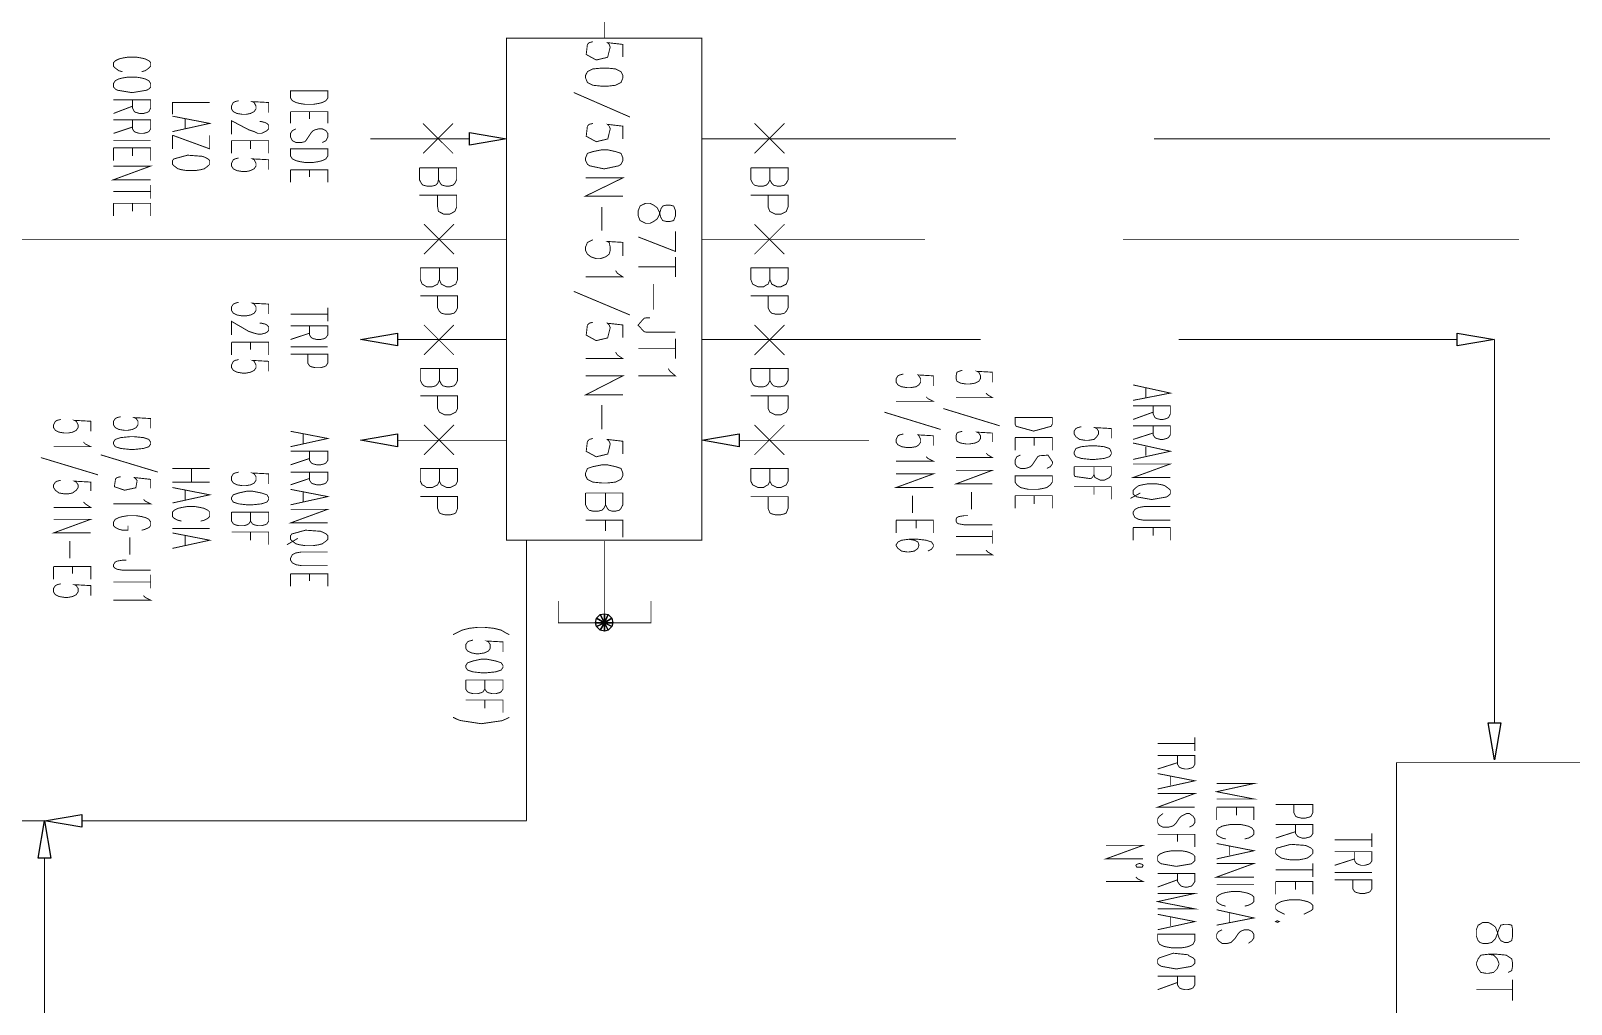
# Model space of a CAD drawing. Extents: x 0.1 to 11.6, y 0.2 to 16.4.
# Drawn here: x 4.391 to 5.805, y 8.214 to 9.107 of the extents above; entities that cross this region are included whole.
import ezdxf

# ---------------------------------------------------------------- set-up
doc = ezdxf.new("R2010")
doc.units = 0
doc.header["$MEASUREMENT"] = 0

msp = doc.modelspace()

# ---------------------------------------------------------------- linework, layer by layer
at = {"color": 0, "const_width": 0.000833}
for points in [[(4.50917, 10.1992), (4.50917, 9.58751), (4.91749, 9.58751), (4.91749, 9.10081)], [(4.93419, 9.08333), (4.93419, 9.095), (4.91997, 9.09662), (4.92165, 9.095), (4.92258, 9.09256), (4.92025, 9.08317), (4.90972, 9.08068), (4.90056, 9.08578), (4.90164, 9.09483), (4.90332, 9.09662), (4.90668, 9.0975)], [(4.49251, 9.06999), (4.49582, 9.07081), (4.49918, 9.07329), (4.50082, 9.07497), (4.50082, 9.07835), (4.49918, 9.07997), (4.49582, 9.08165), (4.49251, 9.08247), (4.48753, 9.08333), (4.47999, 9.08333), (4.47499, 9.08247), (4.47168, 9.08165), (4.46832, 9.07997), (4.46669, 9.07835), (4.46669, 9.07497), (4.46832, 9.07329), (4.47168, 9.07081), (4.47499, 9.06999)], [(4.94081, 9.02832), (4.88917, 9.05083)], [(4.46669, 9.04417), (4.50082, 9.04417), (4.50082, 9.03668), (4.49918, 9.03331), (4.4975, 9.0325), (4.49419, 9.03162), (4.49083, 9.03162), (4.48753, 9.0325), (4.48583, 9.03331), (4.48415, 9.03668), (4.48415, 9.04417)], [(4.48415, 9.03831), (4.46669, 9.03162)], [(4.55501, 9.04167), (4.52083, 9.04167), (4.52083, 9.03082)], [(4.60915, 9.0325), (4.60915, 9.04167), (4.59418, 9.04249), (4.59581, 9.04167), (4.5975, 9.03831), (4.5975, 9.03581), (4.59581, 9.03331), (4.5925, 9.03162), (4.58832, 9.03082), (4.58501, 9.03082), (4.58003, 9.03162), (4.57667, 9.03331), (4.57497, 9.03581), (4.57497, 9.03831), (4.57667, 9.04167), (4.57835, 9.04249), (4.58165, 9.04335)], [(4.46669, 9.02582), (4.50082, 9.02582), (4.50082, 9.01747), (4.49918, 9.01497), (4.4975, 9.01417), (4.49419, 9.01335), (4.49083, 9.01335), (4.48753, 9.01417), (4.48583, 9.01497), (4.48415, 9.01747), (4.48415, 9.02582)], [(4.52083, 9.02914), (4.55501, 9.02251), (4.52083, 9.01497)], [(4.5325, 9.02664), (4.5325, 9.01747)], [(4.60086, 9.02414), (4.60249, 9.02414), (4.60585, 9.02333), (4.60753, 9.02251), (4.60915, 9.02083), (4.60915, 9.01747), (4.60753, 9.01585), (4.60249, 9.01335), (4.59918, 9.01335), (4.59581, 9.01497), (4.59082, 9.01665), (4.57497, 9.02501), (4.57497, 9.01247)], [(4.62918, 9.03331), (4.66336, 9.03331), (4.66336, 9.02251)], [(4.62918, 9.03331), (4.62918, 9.02251)], [(4.64665, 9.03331), (4.64665, 9.02664)], [(4.75082, 9.02246), (4.77832, 8.99501)], [(4.75082, 8.99501), (4.77832, 9.02246)], [(4.93419, 9.00831), (4.93419, 9.01997), (4.91997, 9.02165), (4.92165, 9.01997), (4.92264, 9.01758), (4.92036, 9.00825), (4.90978, 9.00569), (4.90056, 9.01069), (4.90164, 9.01986), (4.90332, 9.02165), (4.90668, 9.02246)], [(5.05501, 9.02246), (5.08251, 8.99501)], [(5.05501, 8.99501), (5.08251, 9.02246)], [(4.48415, 9.01915), (4.46669, 9.01335)], [(4.50082, 9.00667), (4.46669, 9.00667)], [(4.52083, 9.01167), (4.55501, 8.99914), (4.55501, 9.01167)], [(4.52083, 9.01167), (4.52083, 8.99914)], [(4.57497, 9.00667), (4.60915, 9.00667), (4.60915, 8.99501)], [(4.57497, 9.00667), (4.57497, 8.99501)], [(4.5925, 9.00667), (4.5925, 8.99914)], [(4.65831, 9.00499), (4.66168, 9.00667), (4.66336, 9.00999), (4.66336, 9.01335), (4.66168, 9.01585), (4.65831, 9.01747), (4.655, 9.01747), (4.65169, 9.01665), (4.65001, 9.01585), (4.64833, 9.01417), (4.64333, 9.00667), (4.64253, 9.00581), (4.63917, 9.00499), (4.63417, 9.00499), (4.63086, 9.00667), (4.62918, 9.00999), (4.62918, 9.01335), (4.63086, 9.01585), (4.63417, 9.01747)], [(4.79335, 9.00831), (4.70247, 9.00831)], [(5.24001, 9.00831), (5.00667, 9.00831)], [(5.785, 9.00831), (5.42165, 9.00831)], [(4.46669, 9), (4.50082, 9), (4.50082, 8.98833)], [(4.46669, 9), (4.46669, 8.98833)], [(4.48415, 9), (4.48415, 8.99251)], [(4.46669, 8.98335), (4.50082, 8.98335), (4.46669, 8.97081), (4.50082, 8.97081)], [(4.60915, 8.97999), (4.60915, 8.98915), (4.59418, 8.98996), (4.59581, 8.98915), (4.5975, 8.98583), (4.5975, 8.98335), (4.59581, 8.98085), (4.5925, 8.97917), (4.58832, 8.97831), (4.58501, 8.97831), (4.58003, 8.97917), (4.57667, 8.98085), (4.57497, 8.98335), (4.57497, 8.98583), (4.57667, 8.98915), (4.57835, 8.98996), (4.58165, 8.99083)], [(4.62918, 8.97999), (4.66336, 8.97999), (4.66336, 8.96832)], [(4.62918, 8.97999), (4.62918, 8.96832)], [(4.64665, 8.97999), (4.64665, 8.97331)], [(4.7475, 8.98167), (4.78168, 8.98167), (4.78168, 8.97081), (4.78, 8.9675), (4.77832, 8.96582), (4.77501, 8.965), (4.77165, 8.965), (4.76833, 8.96582), (4.76665, 8.9675), (4.76497, 8.97081), (4.76497, 8.98167)], [(4.76497, 8.97081), (4.76417, 8.9675), (4.76247, 8.96582), (4.75917, 8.965), (4.75418, 8.965), (4.75082, 8.96582), (4.74918, 8.9675), (4.7475, 8.97081), (4.7475, 8.98167)], [(5.05165, 8.98167), (5.08583, 8.98167), (5.08583, 8.97081), (5.08415, 8.9675), (5.08251, 8.96582), (5.07915, 8.965), (5.07585, 8.965), (5.07249, 8.96582), (5.07086, 8.9675), (5.06917, 8.97081), (5.06917, 8.98167)], [(5.06917, 8.97081), (5.06749, 8.9675), (5.06581, 8.96582), (5.06332, 8.965), (5.05832, 8.965), (5.05501, 8.96582), (5.05333, 8.9675), (5.05165, 8.97081), (5.05165, 8.98167)], [(4.50082, 8.96582), (4.50082, 8.95335)], [(4.90001, 8.9725), (4.93419, 8.9725), (4.90001, 8.95583), (4.93419, 8.95583)], [(4.50082, 8.96001), (4.46669, 8.96001)], [(4.46669, 8.94917), (4.50082, 8.94917), (4.50082, 8.9375)], [(4.46669, 8.94917), (4.46669, 8.9375)], [(4.48415, 8.94917), (4.48415, 8.94168)], [(4.7475, 8.95665), (4.78168, 8.95665), (4.78168, 8.94581), (4.78, 8.94168), (4.77501, 8.93913), (4.77001, 8.93913), (4.76497, 8.94168), (4.76417, 8.94581), (4.76417, 8.95665)], [(5.05165, 8.95665), (5.08583, 8.95665), (5.08583, 8.94581), (5.08415, 8.94168), (5.07915, 8.93913), (5.07417, 8.93913), (5.06917, 8.94168), (5.06749, 8.94581), (5.06749, 8.95665)], [(4.91499, 8.94581), (4.91499, 8.92415)], [(4.75168, 8.93001), (4.77919, 8.9025)], [(4.75168, 8.9025), (4.77919, 8.93001)], [(4.94835, 8.91829), (4.98247, 8.905), (4.98247, 8.92333)], [(5.05501, 8.92996), (5.08251, 8.9025)], [(5.05501, 8.9025), (5.08251, 8.92996)], [(4.82747, 8.91581), (2.94835, 8.91581)], [(4.93419, 8.90082), (4.93419, 8.91331), (4.91997, 8.91417), (4.92165, 8.91331), (4.92253, 8.90912), (4.92253, 8.90582), (4.92165, 8.9025), (4.91835, 8.90001), (4.91336, 8.89833), (4.91, 8.89833), (4.905, 8.90001), (4.90169, 8.9025), (4.90001, 8.90582), (4.90001, 8.90912), (4.90169, 8.91331), (4.90668, 8.91581)], [(5.21164, 8.91581), (5.00667, 8.91581)], [(5.75667, 8.91581), (5.39333, 8.91581)], [(4.98247, 8.90001), (4.98247, 8.88167)], [(4.74832, 8.88997), (4.7825, 8.88997), (4.7825, 8.87918), (4.78082, 8.875), (4.77582, 8.8725), (4.77251, 8.8725), (4.76753, 8.875), (4.76585, 8.87918), (4.76585, 8.88997)], [(4.76585, 8.87918), (4.76417, 8.875), (4.75917, 8.8725), (4.75418, 8.8725), (4.75168, 8.87414), (4.75, 8.875), (4.74832, 8.87918), (4.74832, 8.88997)], [(4.92751, 8.88747), (4.92914, 8.88499), (4.93419, 8.88167), (4.90001, 8.88167)], [(4.98247, 8.89085), (4.94835, 8.89085)], [(5.05165, 8.88997), (5.08583, 8.88997), (5.08583, 8.87918), (5.08415, 8.875), (5.07915, 8.8725), (5.07585, 8.8725), (5.07086, 8.875), (5.06917, 8.87918), (5.06917, 8.88997)], [(5.06917, 8.87918), (5.06749, 8.875), (5.06581, 8.87414), (5.06332, 8.8725), (5.05832, 8.8725), (5.05333, 8.875), (5.05165, 8.87918), (5.05165, 8.88997)], [(4.74832, 8.86415), (4.7825, 8.86415), (4.7825, 8.85331), (4.78082, 8.84999), (4.77919, 8.84831), (4.77582, 8.8475), (4.77083, 8.8475), (4.76753, 8.84831), (4.76585, 8.84999), (4.76417, 8.85331), (4.76417, 8.86415)], [(4.94081, 8.84662), (4.88917, 8.86833)], [(4.96251, 8.875), (4.96251, 8.85167)], [(5.05165, 8.86415), (5.08583, 8.86415), (5.08583, 8.85331), (5.08415, 8.84999), (5.08251, 8.84831), (5.07915, 8.8475), (5.07417, 8.8475), (5.07086, 8.84831), (5.06917, 8.84999), (5.06749, 8.85331), (5.06749, 8.86415)], [(4.60915, 8.8475), (4.60915, 8.85667), (4.59418, 8.85747), (4.59586, 8.85667), (4.5975, 8.85417), (4.5975, 8.85081), (4.59586, 8.84831), (4.5925, 8.84668), (4.58832, 8.84581), (4.58501, 8.84581), (4.58003, 8.84668), (4.57667, 8.84831), (4.57503, 8.85081), (4.57503, 8.85417), (4.57667, 8.85667), (4.57835, 8.85747), (4.58165, 8.85835)], [(4.66336, 8.85331), (4.66336, 8.84082)], [(4.60086, 8.83914), (4.60249, 8.83914), (4.60585, 8.83832), (4.60753, 8.83751), (4.60915, 8.83583), (4.60915, 8.83247), (4.60753, 8.83083), (4.60585, 8.82997), (4.60249, 8.82915), (4.59918, 8.82915), (4.59586, 8.82997), (4.59082, 8.83165), (4.57503, 8.84082), (4.57503, 8.82835)], [(4.66336, 8.8475), (4.62918, 8.8475)], [(4.62918, 8.83664), (4.66336, 8.83664), (4.66336, 8.82835), (4.66168, 8.82585), (4.66, 8.82497), (4.65668, 8.82417), (4.65332, 8.82417), (4.65001, 8.82497), (4.64833, 8.82585), (4.64665, 8.82835), (4.64665, 8.83664)], [(4.75168, 8.83751), (4.77919, 8.81)], [(4.75168, 8.81), (4.77919, 8.83751)], [(4.93419, 8.82579), (4.93419, 8.83751), (4.91997, 8.83914), (4.92165, 8.83751), (4.92258, 8.83507), (4.92025, 8.82563), (4.90972, 8.82314), (4.90056, 8.82824), (4.90164, 8.83735), (4.90332, 8.83914), (4.90668, 8.84)], [(4.98247, 8.83083), (4.95583, 8.83083), (4.95361, 8.83143), (4.94814, 8.8374), (4.95361, 8.84364), (4.95583, 8.84412), (4.95915, 8.84412)], [(5.05501, 8.83751), (5.08251, 8.81)], [(5.05501, 8.81), (5.08251, 8.83751)], [(4.57503, 8.82167), (4.60915, 8.82167), (4.60915, 8.81)], [(4.57503, 8.82167), (4.57503, 8.81)], [(4.5925, 8.82167), (4.5925, 8.815)], [(4.64665, 8.82997), (4.62918, 8.82417)], [(4.72749, 8.82417), (4.82747, 8.82417)], [(4.98247, 8.82497), (4.98247, 8.80664)], [(5.26247, 8.82417), (5.00667, 8.82417)], [(5.69997, 8.82417), (5.44417, 8.82417)], [(5.73415, 8.4725), (5.73415, 8.82417)], [(4.66336, 8.81749), (4.62918, 8.81749)], [(4.62918, 8.81082), (4.66336, 8.81082), (4.66336, 8.80246), (4.66168, 8.79997), (4.66, 8.79915), (4.65668, 8.79833), (4.65169, 8.79833), (4.64833, 8.79915), (4.64665, 8.79997), (4.64501, 8.80246), (4.64501, 8.81082)], [(4.92751, 8.8125), (4.92914, 8.81), (4.93419, 8.80664), (4.90001, 8.80664)], [(4.98247, 8.81581), (4.94835, 8.81581)], [(4.60915, 8.79497), (4.60915, 8.80414), (4.59418, 8.80501), (4.59586, 8.80414), (4.5975, 8.80083), (4.5975, 8.79833), (4.59586, 8.79585), (4.5925, 8.79417), (4.58832, 8.79335), (4.58501, 8.79335), (4.58003, 8.79417), (4.57667, 8.79585), (4.57503, 8.79833), (4.57503, 8.80083), (4.57667, 8.80414), (4.57835, 8.80501), (4.58165, 8.80583)], [(4.74832, 8.79747), (4.7825, 8.79747), (4.7825, 8.78668), (4.78082, 8.78331), (4.77919, 8.78162), (4.77582, 8.78082), (4.77251, 8.78082), (4.76915, 8.78162), (4.76753, 8.78331), (4.76585, 8.78668), (4.76585, 8.79747)], [(4.76585, 8.78668), (4.76417, 8.78331), (4.76247, 8.78162), (4.75917, 8.78082), (4.75418, 8.78082), (4.75168, 8.78162), (4.75, 8.78331), (4.74832, 8.78668), (4.74832, 8.79747)], [(4.97586, 8.79747), (4.97749, 8.79497), (4.98247, 8.79081), (4.94835, 8.79081)], [(5.05165, 8.79747), (5.08583, 8.79747), (5.08583, 8.78668), (5.08415, 8.78331), (5.08251, 8.78162), (5.07915, 8.78082), (5.07585, 8.78082), (5.07249, 8.78162), (5.07086, 8.78331), (5.06917, 8.78668), (5.06917, 8.79747)], [(5.06917, 8.78668), (5.06749, 8.78331), (5.06581, 8.78162), (5.06332, 8.78082), (5.05832, 8.78082), (5.05501, 8.78162), (5.05333, 8.78331), (5.05165, 8.78668), (5.05165, 8.79747)], [(5.27333, 8.785), (5.27333, 8.79417), (5.25917, 8.79497), (5.26085, 8.79417), (5.26247, 8.79081), (5.26247, 8.78831), (5.26085, 8.78581), (5.25749, 8.78412), (5.2525, 8.78331), (5.24918, 8.78331), (5.24414, 8.78412), (5.24083, 8.78581), (5.24001, 8.78831), (5.24001, 8.79081), (5.24083, 8.79417), (5.24251, 8.79497), (5.24582, 8.79585)], [(4.90001, 8.79081), (4.93419, 8.79081), (4.90001, 8.77333), (4.93419, 8.77333)], [(5.21918, 8.78162), (5.21918, 8.79081), (5.20503, 8.79167), (5.20583, 8.79081), (5.20751, 8.78831), (5.20751, 8.785), (5.20583, 8.7825), (5.20335, 8.78082), (5.19835, 8.78), (5.19499, 8.78), (5.19, 8.78082), (5.18668, 8.7825), (5.185, 8.785), (5.185, 8.78831), (5.18668, 8.79081), (5.18832, 8.79167), (5.19168, 8.79249)], [(5.4025, 8.7825), (5.43668, 8.77501), (5.4025, 8.76833)], [(5.41417, 8.78), (5.41417, 8.77083)], [(4.74832, 8.77246), (4.7825, 8.77246), (4.7825, 8.76079), (4.78082, 8.75749), (4.77582, 8.75499), (4.77083, 8.75499), (4.76585, 8.75749), (4.76417, 8.76079), (4.76417, 8.77246)], [(5.05165, 8.77246), (5.08583, 8.77246), (5.08583, 8.76079), (5.08415, 8.75749), (5.07915, 8.75499), (5.07417, 8.75499), (5.06917, 8.75749), (5.06749, 8.76079), (5.06749, 8.77246)], [(5.21251, 8.77165), (5.21419, 8.76997), (5.21918, 8.76747), (5.185, 8.76747)], [(5.26753, 8.77501), (5.26915, 8.77333), (5.27333, 8.77083), (5.24001, 8.77083)], [(4.50082, 8.74251), (4.50082, 8.75163), (4.48583, 8.7525), (4.48753, 8.75163), (4.48915, 8.74914), (4.48915, 8.74582), (4.48753, 8.74333), (4.48415, 8.74164), (4.47999, 8.74083), (4.47667, 8.74083), (4.47168, 8.74164), (4.46832, 8.74333), (4.46669, 8.74582), (4.46669, 8.74914), (4.46832, 8.75163), (4.47, 8.7525), (4.47331, 8.75331)], [(4.91499, 8.76417), (4.91499, 8.74164)], [(5.22586, 8.74164), (5.17415, 8.75749)], [(5.28, 8.74501), (5.22835, 8.76079)], [(5.4025, 8.76329), (5.43668, 8.76329), (5.43668, 8.75581), (5.435, 8.7525), (5.43332, 8.75163), (5.43001, 8.75082), (5.42751, 8.75082), (5.42415, 8.75163), (5.42253, 8.7525), (5.42085, 8.75581), (5.42085, 8.76329)], [(5.42085, 8.75749), (5.4025, 8.75082)], [(4.44586, 8.73996), (4.44586, 8.74914), (4.43083, 8.75), (4.43251, 8.74914), (4.43419, 8.74582), (4.43419, 8.74333), (4.43251, 8.74083), (4.42914, 8.73915), (4.42503, 8.73833), (4.42165, 8.73833), (4.41667, 8.73915), (4.41336, 8.74083), (4.41168, 8.74333), (4.41168, 8.74582), (4.41336, 8.74914), (4.41499, 8.75), (4.41835, 8.75082)], [(4.62918, 8.73996), (4.66336, 8.73335), (4.62918, 8.72581)], [(4.64085, 8.73747), (4.64085, 8.72831)], [(4.75168, 8.74582), (4.77919, 8.71832)], [(4.75168, 8.71832), (4.77919, 8.74582)], [(5.05501, 8.74582), (5.08251, 8.71832)], [(5.05501, 8.71832), (5.08251, 8.74582)], [(5.21918, 8.72667), (5.21918, 8.73583), (5.20503, 8.73665), (5.20583, 8.73583), (5.20751, 8.73247), (5.20751, 8.72999), (5.20583, 8.72749), (5.20335, 8.72581), (5.19835, 8.72499), (5.19499, 8.72499), (5.19, 8.72581), (5.18668, 8.72749), (5.185, 8.72999), (5.185, 8.73247), (5.18668, 8.73583), (5.18832, 8.73665), (5.19168, 8.73747)], [(5.27333, 8.72999), (5.27333, 8.73833), (5.25917, 8.73915), (5.26085, 8.73833), (5.26247, 8.73583), (5.26247, 8.73335), (5.26085, 8.73079), (5.25749, 8.72917), (5.2525, 8.72831), (5.24918, 8.72831), (5.24414, 8.72917), (5.24083, 8.73079), (5.24001, 8.73335), (5.24001, 8.73583), (5.24083, 8.73833), (5.24251, 8.73915), (5.24582, 8.73996)], [(5.38249, 8.73335), (5.38249, 8.74246), (5.36751, 8.74333), (5.36914, 8.74246), (5.37082, 8.73996), (5.37082, 8.73747), (5.36914, 8.73497), (5.36664, 8.73247), (5.36165, 8.73167), (5.35835, 8.73167), (5.35335, 8.73247), (5.34999, 8.73497), (5.34831, 8.73747), (5.34831, 8.73996), (5.34999, 8.74246), (5.35167, 8.74333), (5.35499, 8.74414)], [(5.4025, 8.74501), (5.43668, 8.74501), (5.43668, 8.73665), (5.435, 8.73415), (5.43332, 8.73335), (5.43001, 8.73247), (5.42751, 8.73247), (5.42415, 8.73335), (5.42253, 8.73415), (5.42085, 8.73665), (5.42085, 8.74501)], [(5.42085, 8.73833), (5.4025, 8.73247)], [(4.43918, 8.72999), (4.44081, 8.72831), (4.44586, 8.72581), (4.41168, 8.72581)], [(4.72749, 8.73167), (4.82747, 8.73167)], [(4.93419, 8.71912), (4.93419, 8.73079), (4.91997, 8.73247), (4.92165, 8.73079), (4.92264, 8.7284), (4.92036, 8.71907), (4.90978, 8.71653), (4.90056, 8.72151), (4.90164, 8.73068), (4.90332, 8.73247), (4.90668, 8.73335)], [(5.04085, 8.73167), (5.16, 8.73167)], [(5.29417, 8.73415), (5.32835, 8.73415), (5.32835, 8.7225)], [(5.29417, 8.73415), (5.29417, 8.7225)], [(5.31168, 8.73415), (5.31168, 8.72667)], [(5.4025, 8.72917), (5.43668, 8.72162), (5.4025, 8.71414)], [(5.41417, 8.72581), (5.41417, 8.7175)], [(4.45247, 8.69997), (4.40001, 8.71582)], [(4.50749, 8.70247), (4.45503, 8.71832)], [(4.62918, 8.72168), (4.66336, 8.72168), (4.66336, 8.71332), (4.66168, 8.71083), (4.66, 8.71001), (4.65668, 8.70915), (4.65332, 8.70915), (4.65001, 8.71001), (4.64833, 8.71083), (4.64665, 8.71332), (4.64665, 8.72168)], [(4.64665, 8.715), (4.62918, 8.70915)], [(5.21251, 8.71664), (5.21414, 8.715), (5.21918, 8.71251), (5.185, 8.71251)], [(5.26753, 8.72), (5.26915, 8.71832), (5.27333, 8.71582), (5.24001, 8.71582)], [(5.32335, 8.70583), (5.32667, 8.70747), (5.32835, 8.70996), (5.32856, 8.71181), (5.32443, 8.71804), (5.31651, 8.7175), (5.315, 8.71664), (5.31332, 8.71414), (5.31, 8.70915), (5.30832, 8.70747), (5.30664, 8.70665), (5.30333, 8.70583), (5.29915, 8.70583), (5.29585, 8.70747), (5.29417, 8.70996), (5.29417, 8.71332), (5.29585, 8.71664), (5.29915, 8.71832)], [(5.4025, 8.70996), (5.43668, 8.70996), (5.4025, 8.69749), (5.43668, 8.69749)], [(4.44586, 8.685), (4.44586, 8.69331), (4.43083, 8.69417), (4.43251, 8.69331), (4.43419, 8.69081), (4.43419, 8.68832), (4.43251, 8.68582), (4.42914, 8.68332), (4.42503, 8.68251), (4.42165, 8.68251), (4.41667, 8.68332), (4.41336, 8.68582), (4.41168, 8.68832), (4.41168, 8.69081), (4.41336, 8.69331), (4.41499, 8.69417), (4.41835, 8.69499)], [(4.50082, 8.6875), (4.50082, 8.69581), (4.48583, 8.69749), (4.48753, 8.69581), (4.48839, 8.69467), (4.48719, 8.6881), (4.47689, 8.68588), (4.4675, 8.68907), (4.46858, 8.69624), (4.47, 8.69749), (4.47331, 8.69829)], [(4.55501, 8.70583), (4.52083, 8.70583)], [(4.53836, 8.70583), (4.53836, 8.69331)], [(4.60915, 8.69168), (4.60915, 8.70085), (4.59418, 8.70167), (4.59586, 8.70085), (4.5975, 8.69829), (4.5975, 8.69499), (4.59586, 8.69249), (4.5925, 8.69081), (4.58832, 8.69), (4.58501, 8.69), (4.58003, 8.69081), (4.57667, 8.69249), (4.57503, 8.69499), (4.57503, 8.69829), (4.57667, 8.70085), (4.57835, 8.70167), (4.58165, 8.70247)], [(4.62918, 8.70247), (4.66336, 8.70247), (4.66336, 8.69499), (4.66168, 8.69249), (4.66, 8.69168), (4.65668, 8.69081), (4.65332, 8.69081), (4.65001, 8.69168), (4.64833, 8.69249), (4.64665, 8.69499), (4.64665, 8.70247)], [(4.64665, 8.69667), (4.62918, 8.69081)], [(4.74832, 8.70583), (4.7825, 8.70583), (4.7825, 8.69417), (4.78082, 8.69081), (4.77582, 8.68832), (4.77251, 8.68832), (4.76753, 8.69081), (4.76585, 8.69417), (4.76585, 8.70583)], [(4.76585, 8.69417), (4.76417, 8.69081), (4.75917, 8.68832), (4.75418, 8.68832), (4.75168, 8.69), (4.75, 8.69081), (4.74832, 8.69417), (4.74832, 8.70583)], [(5.05165, 8.70583), (5.08583, 8.70583), (5.08583, 8.69417), (5.08415, 8.69081), (5.07915, 8.68832), (5.07585, 8.68832), (5.07086, 8.69081), (5.06917, 8.69417), (5.06917, 8.70583)], [(5.06917, 8.69417), (5.06749, 8.69081), (5.06581, 8.69), (5.06332, 8.68832), (5.05832, 8.68832), (5.05333, 8.69081), (5.05165, 8.69417), (5.05165, 8.70583)], [(5.185, 8.70085), (5.21918, 8.70085), (5.185, 8.68832), (5.21918, 8.68832)], [(5.24001, 8.70415), (5.27333, 8.70415), (5.24001, 8.69168), (5.27333, 8.69168)], [(5.34831, 8.70747), (5.38249, 8.70747), (5.38249, 8.69997), (5.38086, 8.69749), (5.37582, 8.69499), (5.3725, 8.69499), (5.36751, 8.69749), (5.36664, 8.69997), (5.36664, 8.70747)], [(5.36664, 8.69997), (5.36501, 8.69749), (5.36356, 8.69646), (5.34918, 8.69846), (5.34831, 8.69997), (5.34831, 8.70747)], [(4.55501, 8.69331), (4.52083, 8.69331)], [(4.52083, 8.68832), (4.55501, 8.68164), (4.52083, 8.67415)], [(4.5325, 8.68582), (4.5325, 8.67665)], [(4.62918, 8.68664), (4.66336, 8.68001), (4.62918, 8.67247)], [(4.64085, 8.68414), (4.64085, 8.67497)], [(4.90001, 8.68332), (4.93419, 8.68332), (4.93419, 8.67247), (4.93251, 8.66917), (4.93083, 8.66749), (4.92751, 8.66667), (4.92415, 8.66667), (4.92165, 8.66749), (4.91997, 8.66917), (4.91835, 8.67247), (4.91835, 8.68332)], [(4.91835, 8.67247), (4.91667, 8.66917), (4.91499, 8.66749), (4.91168, 8.66667), (4.90668, 8.66667), (4.90332, 8.66749), (4.90169, 8.66917), (4.90001, 8.67247), (4.90001, 8.68332)], [(5.19997, 8.68083), (5.19997, 8.66499)], [(5.25418, 8.68414), (5.25418, 8.66829)], [(5.29417, 8.68083), (5.32835, 8.68083), (5.32835, 8.66917)], [(5.29417, 8.68083), (5.29417, 8.66917)], [(5.31168, 8.68083), (5.31168, 8.67333)], [(5.34831, 8.68913), (5.38249, 8.68913), (5.38249, 8.67746)], [(5.36664, 8.68913), (5.36664, 8.68164)], [(5.40918, 8.68332), (5.40001, 8.67833)], [(4.43918, 8.67497), (4.44081, 8.67333), (4.44586, 8.66997), (4.41168, 8.66997)], [(4.49414, 8.67746), (4.49582, 8.67583), (4.50082, 8.67333), (4.46669, 8.67333)], [(4.54665, 8.6575), (4.55003, 8.65831), (4.55333, 8.66), (4.55501, 8.66168), (4.55501, 8.66581), (4.55333, 8.66749), (4.55003, 8.66917), (4.54665, 8.66997), (4.54167, 8.67085), (4.53418, 8.67085), (4.52919, 8.66997), (4.52582, 8.66917), (4.52251, 8.66749), (4.52083, 8.66581), (4.52083, 8.66168), (4.52251, 8.66), (4.52582, 8.65831), (4.52919, 8.6575)], [(4.62918, 8.66835), (4.66336, 8.66835), (4.62918, 8.65582), (4.66336, 8.65582)], [(4.74832, 8.68001), (4.7825, 8.68001), (4.7825, 8.66917), (4.78082, 8.66499), (4.77919, 8.66417), (4.77582, 8.66331), (4.77083, 8.66331), (4.76753, 8.66417), (4.76585, 8.66499), (4.76417, 8.66917), (4.76417, 8.68001)], [(5.05165, 8.67996), (5.08583, 8.67996), (5.08583, 8.66917), (5.08415, 8.66499), (5.08251, 8.66417), (5.07915, 8.66331), (5.07417, 8.66331), (5.07086, 8.66417), (5.06917, 8.66499), (5.06749, 8.66917), (5.06749, 8.67996)], [(5.43668, 8.67085), (5.41249, 8.67085), (5.4075, 8.66997), (5.40419, 8.66829), (5.4025, 8.66581), (5.4025, 8.66417), (5.40419, 8.66081), (5.4075, 8.65912), (5.41249, 8.65831), (5.43668, 8.65831)], [(4.41168, 8.65918), (4.44586, 8.65918), (4.41168, 8.64665), (4.44586, 8.64665)], [(4.49251, 8.64914), (4.49582, 8.65001), (4.49918, 8.65164), (4.50082, 8.65332), (4.50082, 8.65662), (4.49918, 8.65918), (4.49582, 8.66081), (4.49251, 8.66168), (4.48753, 8.66249), (4.47999, 8.66249), (4.47499, 8.66168), (4.47168, 8.66081), (4.46832, 8.65918), (4.46669, 8.65662), (4.46669, 8.65332), (4.46832, 8.65164), (4.47168, 8.65001), (4.47499, 8.64914), (4.47999, 8.64914), (4.47999, 8.65332)], [(4.57503, 8.66581), (4.60915, 8.66581), (4.60915, 8.6575), (4.60753, 8.655), (4.60585, 8.65414), (4.60249, 8.65332), (4.59918, 8.65332), (4.59586, 8.65414), (4.59418, 8.655), (4.5925, 8.6575), (4.5925, 8.66581)], [(4.5925, 8.6575), (4.59082, 8.655), (4.58919, 8.65414), (4.58669, 8.65332), (4.58165, 8.65332), (4.57835, 8.65414), (4.57667, 8.655), (4.57503, 8.6575), (4.57503, 8.66581)], [(4.90001, 8.65831), (4.93419, 8.65831), (4.93419, 8.64247)], [(4.91835, 8.65831), (4.91835, 8.64833)], [(5.185, 8.65831), (5.21918, 8.65831), (5.21918, 8.64665)], [(5.185, 8.65831), (5.185, 8.64665)], [(5.20335, 8.65831), (5.20335, 8.65082)], [(5.27333, 8.65414), (5.2475, 8.65414), (5.24251, 8.655), (5.24083, 8.65582), (5.24001, 8.6575), (5.24001, 8.65918), (5.24083, 8.66081), (5.24251, 8.66168), (5.2475, 8.66249), (5.25082, 8.66249)], [(4.42665, 8.63917), (4.42665, 8.62332)], [(4.48167, 8.64247), (4.48167, 8.62663)], [(4.55501, 8.65082), (4.52083, 8.65082)], [(4.52083, 8.64665), (4.55501, 8.63997), (4.52083, 8.63249)], [(4.5325, 8.64415), (4.5325, 8.63499)], [(4.57503, 8.64751), (4.60915, 8.64751), (4.60915, 8.63579)], [(4.5925, 8.64751), (4.5925, 8.63997)], [(4.63585, 8.64165), (4.62582, 8.63579)], [(4.84581, 8.63997), (4.84581, 8.38249)], [(4.91749, 8.63917), (4.91749, 8.56413)], [(5.21414, 8.62999), (5.2175, 8.63167), (5.21918, 8.63417), (5.21918, 8.63579), (5.2175, 8.63835), (5.21251, 8.63997), (5.20503, 8.64085), (5.19667, 8.64085), (5.19, 8.63997), (5.18668, 8.63835), (5.185, 8.63579), (5.185, 8.63499), (5.18668, 8.63249), (5.19, 8.62999), (5.19499, 8.62918), (5.19667, 8.62918), (5.20167, 8.62999), (5.20503, 8.63249), (5.20583, 8.63499), (5.20583, 8.63579), (5.20503, 8.63835), (5.20167, 8.63997), (5.19667, 8.64085)], [(5.27333, 8.64333), (5.24001, 8.64333)], [(5.27333, 8.64914), (5.27333, 8.63667)], [(5.4025, 8.65164), (5.43668, 8.65164), (5.43668, 8.63997)], [(5.4025, 8.65164), (5.4025, 8.63997)], [(5.42085, 8.65164), (5.42085, 8.64415)], [(4.66336, 8.62918), (4.63917, 8.62918), (4.63417, 8.62831), (4.63086, 8.62668), (4.62918, 8.62332), (4.62918, 8.62164), (4.63086, 8.61914), (4.63417, 8.61751), (4.63917, 8.61664), (4.66336, 8.61664)], [(5.26753, 8.63081), (5.26915, 8.62918), (5.27333, 8.62663), (5.24001, 8.62663)], [(4.41168, 8.61583), (4.44586, 8.61583), (4.44586, 8.60417)], [(4.41168, 8.61583), (4.41168, 8.60417)], [(4.42914, 8.61583), (4.42914, 8.60915)], [(4.50082, 8.61247), (4.47499, 8.61247), (4.47, 8.61333), (4.46832, 8.61415), (4.46669, 8.61583), (4.46669, 8.61751), (4.46832, 8.62001), (4.47, 8.62082), (4.47499, 8.62164), (4.47835, 8.62164)], [(4.44586, 8.58914), (4.44586, 8.59831), (4.43083, 8.59918), (4.43251, 8.59831), (4.43419, 8.59581), (4.43419, 8.5925), (4.43251, 8.59), (4.42914, 8.58832), (4.42503, 8.58751), (4.42165, 8.58751), (4.41667, 8.58832), (4.41336, 8.59), (4.41168, 8.5925), (4.41168, 8.59581), (4.41336, 8.59831), (4.41499, 8.59918), (4.41835, 8.59999)], [(4.50082, 8.60167), (4.46669, 8.60167)], [(4.50082, 8.60835), (4.50082, 8.59581)], [(4.62918, 8.60915), (4.66336, 8.60915), (4.66336, 8.5975)], [(4.62918, 8.60915), (4.62918, 8.5975)], [(4.64665, 8.60915), (4.64665, 8.60249)], [(4.49414, 8.58914), (4.49582, 8.58751), (4.50082, 8.58496), (4.46669, 8.58496)], [(4.96001, 8.58415), (4.96001, 8.56413), (4.875, 8.56413), (4.875, 8.58415)], [(4.83003, 8.55333), (4.82667, 8.55496), (4.82249, 8.55746), (4.81581, 8.55914), (4.80751, 8.56), (4.80083, 8.56), (4.79335, 8.55914), (4.78668, 8.55746), (4.77832, 8.55333)], [(4.82417, 8.53749), (4.82417, 8.54665), (4.80919, 8.54747), (4.81082, 8.54665), (4.8125, 8.54417), (4.8125, 8.54081), (4.81082, 8.53831), (4.80751, 8.53663), (4.80251, 8.53581), (4.79915, 8.53581), (4.79497, 8.53663), (4.79167, 8.53831), (4.78999, 8.54081), (4.78999, 8.54417), (4.79167, 8.54665), (4.79335, 8.54747), (4.79665, 8.54833)], [(4.78999, 8.51167), (4.82417, 8.51167), (4.82417, 8.50331), (4.82249, 8.50082), (4.82086, 8.5), (4.81749, 8.49914), (4.81418, 8.49914), (4.81082, 8.5), (4.80919, 8.50082), (4.80751, 8.50331), (4.80751, 8.51167)], [(4.80751, 8.50331), (4.80583, 8.50082), (4.80414, 8.5), (4.80083, 8.49914), (4.79665, 8.49914), (4.79335, 8.5), (4.79167, 8.50082), (4.78999, 8.50331), (4.78999, 8.51167)], [(4.78999, 8.49333), (4.82417, 8.49333), (4.82417, 8.48167)], [(4.80751, 8.49333), (4.80751, 8.48583)], [(4.83003, 8.47749), (4.82667, 8.47581), (4.82335, 8.47433), (4.80419, 8.47157), (4.785, 8.4745), (4.78168, 8.47581), (4.77832, 8.47749)], [(5.45915, 8.45915), (5.45915, 8.44667)], [(5.45915, 8.45335), (5.42503, 8.45335)], [(5.42503, 8.44249), (5.45915, 8.44249), (5.45915, 8.43414), (5.45751, 8.43164), (5.45583, 8.43083), (5.45253, 8.43001), (5.44997, 8.43001), (5.44667, 8.43083), (5.44499, 8.43164), (5.44336, 8.43414), (5.44336, 8.44249)], [(5.44336, 8.43582), (5.42503, 8.43001)], [(5.42503, 8.42583), (5.45915, 8.41917), (5.42503, 8.41168)], [(5.43668, 8.42333), (5.43668, 8.41499)], [(5.47917, 8.41667), (5.51335, 8.41667), (5.47917, 8.40918), (5.51335, 8.4025), (5.47917, 8.4025)], [(5.42503, 8.4075), (5.45915, 8.4075), (5.42503, 8.39497), (5.45915, 8.39497)], [(5.53331, 8.39746), (5.56749, 8.39746), (5.56749, 8.38997), (5.56581, 8.38667), (5.56418, 8.38579), (5.56082, 8.38499), (5.55664, 8.38499), (5.55333, 8.38579), (5.55165, 8.38667), (5.55003, 8.38997), (5.55003, 8.39746)], [(5.45415, 8.37663), (5.45751, 8.37831), (5.45915, 8.38081), (5.45915, 8.38417), (5.45751, 8.38667), (5.45415, 8.38917), (5.45167, 8.38917), (5.44667, 8.38667), (5.44499, 8.38499), (5.44168, 8.37999), (5.44, 8.37831), (5.43832, 8.3775), (5.435, 8.37663), (5.43001, 8.37663), (5.42665, 8.37831), (5.42503, 8.38081), (5.42503, 8.38417), (5.42665, 8.38667), (5.43001, 8.38917)], [(5.47917, 8.39497), (5.51335, 8.39497), (5.51335, 8.38331)], [(5.47917, 8.39497), (5.47917, 8.38331)], [(5.4975, 8.39497), (5.4975, 8.38747)], [(4.06917, 8.38249), (4.40332, 8.38249)], [(4.4375, 8.38249), (4.84581, 8.38249)], [(5.42503, 8.37001), (5.45915, 8.37001), (5.45915, 8.35835)], [(5.44336, 8.37001), (5.44336, 8.36333)], [(5.50499, 8.36583), (5.50836, 8.36664), (5.51167, 8.36833), (5.51335, 8.37001), (5.51335, 8.37332), (5.51167, 8.37582), (5.50836, 8.3775), (5.50499, 8.37831), (5.50082, 8.37918), (5.49251, 8.37918), (5.48753, 8.37831), (5.48415, 8.3775), (5.48085, 8.37582), (5.47917, 8.37332), (5.47917, 8.37001), (5.48085, 8.36833), (5.48415, 8.36664), (5.48753, 8.36583)], [(5.53331, 8.37918), (5.56749, 8.37918), (5.56749, 8.37082), (5.56581, 8.36833), (5.56418, 8.36746), (5.56082, 8.36664), (5.55751, 8.36664), (5.55501, 8.36746), (5.55333, 8.36833), (5.55165, 8.37082), (5.55165, 8.37918)], [(5.55165, 8.3725), (5.53331, 8.36664)], [(5.62169, 8.37082), (5.62169, 8.35835)], [(5.3775, 8.35997), (5.41168, 8.35997), (5.3775, 8.3475), (5.41168, 8.3475)], [(5.47917, 8.36165), (5.51335, 8.35499), (5.47917, 8.3475)], [(5.49083, 8.35915), (5.49083, 8.35081)], [(5.62169, 8.36496), (5.58751, 8.36496)], [(4.40332, 8.15001), (4.40332, 8.34831)], [(5.47917, 8.34332), (5.51335, 8.34332), (5.47917, 8.33083), (5.51335, 8.33083)], [(5.56749, 8.34332), (5.56749, 8.33083)], [(5.58751, 8.35417), (5.62169, 8.35417), (5.62169, 8.34581), (5.62001, 8.34332), (5.61833, 8.3425), (5.61501, 8.34164), (5.61165, 8.34164), (5.60915, 8.3425), (5.60747, 8.34332), (5.60585, 8.34581), (5.60585, 8.35417)], [(5.60585, 8.3475), (5.58751, 8.34164)], [(5.405, 8.33083), (5.40668, 8.32915), (5.41168, 8.32667), (5.3775, 8.32667)], [(5.42503, 8.33415), (5.45915, 8.33415), (5.45915, 8.32667), (5.45751, 8.32417), (5.45583, 8.32249), (5.45253, 8.32167), (5.44997, 8.32167), (5.44667, 8.32249), (5.44499, 8.32417), (5.44336, 8.32667), (5.44336, 8.33415)], [(5.44336, 8.32835), (5.42503, 8.32167)], [(5.56749, 8.33751), (5.53331, 8.33751)], [(5.62169, 8.33496), (5.58751, 8.33496)], [(5.58751, 8.32835), (5.62169, 8.32835), (5.62169, 8.31999), (5.62001, 8.31749), (5.61833, 8.31668), (5.61501, 8.31581), (5.61083, 8.31581), (5.60747, 8.31668), (5.60585, 8.31749), (5.60417, 8.31999), (5.60417, 8.32835)], [(5.42503, 8.31581), (5.45915, 8.31581), (5.42503, 8.30832), (5.45915, 8.30165), (5.42503, 8.30165)], [(5.51335, 8.32417), (5.47917, 8.32417)], [(5.50499, 8.30414), (5.50836, 8.30501), (5.51167, 8.30664), (5.51335, 8.30832), (5.51335, 8.3125), (5.51167, 8.31413), (5.50836, 8.31581), (5.50499, 8.31668), (5.50082, 8.31749), (5.49251, 8.31749), (5.48753, 8.31668), (5.48415, 8.31581), (5.48085, 8.31413), (5.47917, 8.3125), (5.47917, 8.30832), (5.48085, 8.30664), (5.48415, 8.30501), (5.48753, 8.30414)], [(5.53331, 8.32667), (5.56749, 8.32667), (5.56749, 8.315)], [(5.53331, 8.32667), (5.53331, 8.315)], [(5.55165, 8.32667), (5.55165, 8.31917)], [(5.47917, 8.30083), (5.51335, 8.29329), (5.47917, 8.28668)], [(5.55919, 8.29665), (5.56581, 8.29997), (5.56749, 8.30165), (5.56749, 8.30496), (5.56581, 8.30664), (5.5625, 8.30832), (5.55919, 8.30914), (5.55501, 8.31), (5.54665, 8.31), (5.54167, 8.30914), (5.53836, 8.30832), (5.535, 8.30664), (5.53331, 8.30496), (5.53331, 8.30165), (5.535, 8.29997), (5.54167, 8.29665)], [(5.42503, 8.29665), (5.45915, 8.28999), (5.42503, 8.2825)], [(5.43668, 8.29417), (5.43668, 8.28581)], [(5.49083, 8.29833), (5.49083, 8.28917)], [(5.50836, 8.26997), (5.51167, 8.27246), (5.51335, 8.27501), (5.51335, 8.27832), (5.51167, 8.28082), (5.50836, 8.2825), (5.50499, 8.2825), (5.5025, 8.28162), (5.50082, 8.28082), (5.49918, 8.27914), (5.49582, 8.27414), (5.49251, 8.27083), (5.48915, 8.26997), (5.48415, 8.26997), (5.48085, 8.27246), (5.47917, 8.27501), (5.47917, 8.27832), (5.48085, 8.28082), (5.48415, 8.2825)], [(5.74669, 8.24333), (5.75, 8.24501), (5.75082, 8.24914), (5.75082, 8.25163), (5.75, 8.25581), (5.74501, 8.25917), (5.73665, 8.25999), (5.72835, 8.25999), (5.72168, 8.25917), (5.71918, 8.25581), (5.7175, 8.25163), (5.7175, 8.25082), (5.71918, 8.24664), (5.72168, 8.24333), (5.72667, 8.24246), (5.72835, 8.24246), (5.73335, 8.24333), (5.73665, 8.24664), (5.73833, 8.25082), (5.73833, 8.25163), (5.73665, 8.25581), (5.73335, 8.25917), (5.72835, 8.25999)], [(5.42503, 8.23996), (5.45915, 8.23996), (5.45915, 8.23167), (5.45751, 8.22917), (5.45583, 8.22831), (5.45253, 8.22749), (5.44997, 8.22749), (5.44667, 8.22831), (5.44499, 8.22917), (5.44336, 8.23167), (5.44336, 8.23996)], [(5.44336, 8.23415), (5.42503, 8.22749)], [(5.75082, 8.23665), (5.75082, 8.2175)], [(5.75082, 8.22749), (5.7175, 8.22749)]]:
    msp.add_lwpolyline(points, dxfattribs=at)
for points in [[(4.82747, 9.10081), (5.00667, 9.10081), (5.00667, 8.63997), (4.82747, 8.63997), (4.82747, 9.10081)], [(5.00667, 9.10081), (5.00667, 9.10081)], [(4.50082, 9.05914), (4.49918, 9.06164), (4.49582, 9.06332), (4.49251, 9.06418), (4.48753, 9.065), (4.47999, 9.065), (4.47499, 9.06418), (4.47168, 9.06332), (4.46832, 9.06164), (4.46669, 9.05914), (4.46669, 9.05583), (4.46832, 9.05414), (4.47011, 9.053), (4.48372, 9.05072), (4.49735, 9.053), (4.49918, 9.05414), (4.50082, 9.05583), (4.50082, 9.05914)], [(4.93419, 9.06668), (4.93251, 9.06999), (4.92751, 9.07249), (4.91997, 9.07329), (4.91499, 9.07329), (4.90668, 9.07249), (4.90169, 9.06999), (4.90001, 9.06668), (4.90001, 9.06413), (4.90169, 9.06), (4.90668, 9.05751), (4.91499, 9.05664), (4.91997, 9.05664), (4.92751, 9.05751), (4.93251, 9.06), (4.93419, 9.06413), (4.93419, 9.06668)], [(4.62918, 9.05246), (4.66336, 9.05246), (4.66336, 9.04585), (4.66168, 9.04335), (4.65831, 9.04167), (4.655, 9.04081), (4.65001, 9.03999), (4.64253, 9.03999), (4.63747, 9.04081), (4.63417, 9.04167), (4.63086, 9.04335), (4.62918, 9.04585), (4.62918, 9.05246)], [(4.55501, 8.98833), (4.55333, 8.98996), (4.55003, 8.99164), (4.54833, 8.99229), (4.53467, 8.99333), (4.52203, 8.9899), (4.52083, 8.98833), (4.52083, 8.98497), (4.52251, 8.98335), (4.52582, 8.98085), (4.52919, 8.97999), (4.53418, 8.97917), (4.54167, 8.97917), (4.54665, 8.97999), (4.55003, 8.98085), (4.55333, 8.98335), (4.55501, 8.98497), (4.55501, 8.98833)], [(4.62918, 8.99914), (4.66336, 8.99914), (4.66336, 8.99251), (4.66168, 8.99001), (4.65831, 8.98833), (4.655, 8.98747), (4.65001, 8.98665), (4.64253, 8.98665), (4.63747, 8.98747), (4.63417, 8.98833), (4.63086, 8.99001), (4.62918, 8.99251), (4.62918, 8.99914)], [(4.93419, 8.99083), (4.93251, 8.99501), (4.92751, 8.99664), (4.91997, 8.99832), (4.91499, 8.99832), (4.90668, 8.99664), (4.90169, 8.99501), (4.90001, 8.99083), (4.90001, 8.98833), (4.90169, 8.98497), (4.90381, 8.98356), (4.91704, 8.98074), (4.93033, 8.98356), (4.93251, 8.98497), (4.93419, 8.98833), (4.93419, 8.99083)], [(4.98247, 8.94249), (4.98085, 8.94667), (4.97749, 8.94749), (4.97418, 8.94749), (4.97081, 8.94667), (4.96918, 8.94417), (4.9675, 8.93832), (4.96582, 8.935), (4.96251, 8.93251), (4.95915, 8.93083), (4.95503, 8.93083), (4.94997, 8.93332), (4.94835, 8.9375), (4.94835, 8.94249), (4.94997, 8.94667), (4.95503, 8.94917), (4.95915, 8.94917), (4.96251, 8.94749), (4.96582, 8.94499), (4.9675, 8.94168), (4.96918, 8.93582), (4.97081, 8.93332), (4.97418, 8.93251), (4.97749, 8.93251), (4.98085, 8.93332), (4.98247, 8.9375), (4.98247, 8.94249)], [(5.29417, 8.7525), (5.32835, 8.7525), (5.32835, 8.74664), (5.32726, 8.74451), (5.31125, 8.74013), (5.29525, 8.74447), (5.29417, 8.74664), (5.29417, 8.7525)], [(4.50082, 8.72999), (4.49918, 8.73247), (4.49414, 8.73415), (4.48583, 8.73497), (4.48167, 8.73497), (4.47331, 8.73415), (4.46832, 8.73247), (4.46669, 8.72999), (4.46669, 8.72831), (4.46832, 8.72581), (4.47331, 8.72418), (4.48167, 8.72331), (4.48583, 8.72331), (4.49414, 8.72418), (4.49918, 8.72581), (4.50082, 8.72831), (4.50082, 8.72999)], [(5.38249, 8.72081), (5.38086, 8.72418), (5.37582, 8.72581), (5.36751, 8.72667), (5.36333, 8.72667), (5.35499, 8.72581), (5.34999, 8.72418), (5.34831, 8.72081), (5.34831, 8.71912), (5.34999, 8.71664), (5.35499, 8.715), (5.36333, 8.71414), (5.36751, 8.71414), (5.37582, 8.715), (5.38086, 8.71664), (5.38249, 8.71912), (5.38249, 8.72081)], [(4.93419, 8.70167), (4.93251, 8.70583), (4.92751, 8.70747), (4.91997, 8.70915), (4.91499, 8.70915), (4.90668, 8.70747), (4.90169, 8.70583), (4.90001, 8.70167), (4.90001, 8.69917), (4.90169, 8.69581), (4.90668, 8.69331), (4.91499, 8.69249), (4.91997, 8.69249), (4.92751, 8.69331), (4.93251, 8.69581), (4.93419, 8.69917), (4.93419, 8.70167)], [(5.29417, 8.69917), (5.32835, 8.69917), (5.32835, 8.69331), (5.32667, 8.69081), (5.32335, 8.68832), (5.31999, 8.6875), (5.315, 8.68664), (5.30664, 8.68664), (5.30251, 8.6875), (5.29915, 8.68832), (5.29585, 8.69081), (5.29417, 8.69331), (5.29417, 8.69917)], [(4.60915, 8.67914), (4.60753, 8.68164), (4.60249, 8.68332), (4.59418, 8.685), (4.58919, 8.685), (4.58165, 8.68332), (4.57667, 8.68164), (4.57503, 8.67914), (4.57503, 8.67746), (4.57667, 8.67497), (4.58165, 8.67333), (4.58919, 8.67247), (4.59418, 8.67247), (4.60249, 8.67333), (4.60753, 8.67497), (4.60915, 8.67746), (4.60915, 8.67914)], [(5.43668, 8.68582), (5.435, 8.6875), (5.43164, 8.69), (5.42914, 8.69081), (5.42415, 8.69168), (5.41585, 8.69168), (5.41081, 8.69081), (5.4075, 8.69), (5.40419, 8.6875), (5.4025, 8.68582), (5.4025, 8.68251), (5.40419, 8.68083), (5.40593, 8.67974), (5.41954, 8.67731), (5.43321, 8.67964), (5.435, 8.68083), (5.43668, 8.68251), (5.43668, 8.68582)], [(4.66336, 8.64415), (4.66168, 8.64583), (4.65836, 8.64751), (4.65668, 8.64817), (4.64301, 8.64919), (4.63037, 8.64572), (4.62918, 8.64415), (4.62918, 8.64085), (4.63086, 8.63917), (4.63417, 8.63667), (4.63753, 8.63579), (4.64253, 8.63499), (4.65001, 8.63499), (4.655, 8.63579), (4.65836, 8.63667), (4.66168, 8.63917), (4.66336, 8.64085), (4.66336, 8.64415)], [(4.82417, 8.52496), (4.82249, 8.5275), (4.81749, 8.52914), (4.80919, 8.53082), (4.80414, 8.53082), (4.79665, 8.52914), (4.79167, 8.5275), (4.78999, 8.52496), (4.78999, 8.52333), (4.79167, 8.52083), (4.79665, 8.51915), (4.80414, 8.51833), (4.80919, 8.51833), (4.81749, 8.51915), (4.82249, 8.52083), (4.82417, 8.52333), (4.82417, 8.52496)], [(5.64415, 7.97499), (5.82417, 7.97499), (5.82417, 8.43582), (5.64415, 8.43582), (5.64415, 7.97499)], [(5.56749, 8.35579), (5.56581, 8.35747), (5.5625, 8.35915), (5.56076, 8.35986), (5.54725, 8.36089), (5.53456, 8.35742), (5.53331, 8.35579), (5.53331, 8.35249), (5.535, 8.35081), (5.53836, 8.34831), (5.54167, 8.3475), (5.54665, 8.34668), (5.55501, 8.34668), (5.55919, 8.3475), (5.5625, 8.34831), (5.56581, 8.35081), (5.56749, 8.35249), (5.56749, 8.35579)], [(5.40831, 8.34), (5.41086, 8.34), (5.41168, 8.34164), (5.41086, 8.3425), (5.40831, 8.34332), (5.40582, 8.3425), (5.405, 8.34164), (5.40582, 8.34), (5.40831, 8.34)], [(5.45915, 8.34999), (5.45751, 8.35167), (5.45415, 8.35331), (5.45167, 8.35417), (5.44667, 8.35499), (5.43832, 8.35499), (5.43332, 8.35417), (5.43001, 8.35331), (5.42665, 8.35167), (5.42503, 8.34999), (5.42503, 8.34581), (5.42665, 8.34412), (5.42839, 8.34304), (5.44206, 8.34065), (5.45574, 8.34293), (5.45751, 8.34412), (5.45915, 8.34581), (5.45915, 8.34999)], [(5.53668, 8.28999), (5.535, 8.29081), (5.53331, 8.28999), (5.535, 8.28917), (5.53668, 8.28999)], [(5.75082, 8.2825), (5.75, 8.28668), (5.74669, 8.28749), (5.74333, 8.28749), (5.74001, 8.28668), (5.73833, 8.28331), (5.73665, 8.27832), (5.73503, 8.27414), (5.73167, 8.27083), (5.72835, 8.26997), (5.72331, 8.26997), (5.72081, 8.27083), (5.71918, 8.27246), (5.7175, 8.27664), (5.7175, 8.2825), (5.71918, 8.28668), (5.72081, 8.28749), (5.72331, 8.28917), (5.72835, 8.28917), (5.73167, 8.28749), (5.73503, 8.285), (5.73665, 8.28082), (5.73833, 8.27501), (5.74001, 8.27246), (5.74333, 8.27083), (5.74669, 8.27083), (5.75, 8.27246), (5.75082, 8.27664), (5.75082, 8.2825)], [(5.42503, 8.27832), (5.45915, 8.27832), (5.45915, 8.27246), (5.45751, 8.26915), (5.45415, 8.26747), (5.45167, 8.26665), (5.44667, 8.26585), (5.43832, 8.26585), (5.43332, 8.26665), (5.43001, 8.26747), (5.42665, 8.26915), (5.42503, 8.27246), (5.42503, 8.27832)], [(5.45915, 8.25499), (5.45751, 8.25667), (5.45415, 8.25831), (5.45264, 8.25956), (5.43935, 8.26096), (5.42632, 8.25662), (5.42503, 8.25499), (5.42503, 8.25163), (5.42665, 8.25), (5.42839, 8.24892), (5.44206, 8.24647), (5.45574, 8.24881), (5.45751, 8.25), (5.45915, 8.25163), (5.45915, 8.25499)]]:
    msp.add_lwpolyline(points, close=True, dxfattribs=at)
at = {"color": 0}
for points in [[(4.79335, 9.01417), (4.82747, 9.00831), (4.79335, 9.0025)], [(4.72749, 8.81831), (4.69336, 8.82417), (4.72749, 8.82997)], [(5.69997, 8.82997), (5.73415, 8.82417), (5.69997, 8.81831)], [(4.72749, 8.72581), (4.69336, 8.73167), (4.72749, 8.73747)], [(5.04085, 8.72581), (5.00667, 8.73167), (5.04085, 8.73747)], [(4.90918, 8.56413), (4.91, 8.56831), (4.91749, 8.56413)], [(4.91, 8.56831), (4.91336, 8.57167), (4.91749, 8.56413)], [(4.91336, 8.57167), (4.91749, 8.57249), (4.91749, 8.56413)], [(4.91749, 8.57249), (4.92085, 8.57167), (4.91749, 8.56413)], [(4.92085, 8.57167), (4.92415, 8.56831), (4.91749, 8.56413)], [(4.92415, 8.56831), (4.92503, 8.56413), (4.91749, 8.56413)], [(4.91, 8.56082), (4.90918, 8.56413), (4.91749, 8.56413)], [(4.91336, 8.55751), (4.91, 8.56082), (4.91749, 8.56413)], [(4.91749, 8.55664), (4.91336, 8.55751), (4.91749, 8.56413)], [(4.92503, 8.56413), (4.92415, 8.56082), (4.91749, 8.56413)], [(4.92415, 8.56082), (4.92085, 8.55751), (4.91749, 8.56413)], [(4.92085, 8.55751), (4.91749, 8.55664), (4.91749, 8.56413)], [(5.74001, 8.4725), (5.73415, 8.43832), (5.72835, 8.4725)], [(4.4375, 8.37663), (4.40332, 8.38249), (4.4375, 8.38835)], [(4.39751, 8.34831), (4.40332, 8.38249), (4.40918, 8.34831)]]:
    msp.add_lwpolyline(points, close=True, dxfattribs=at)

doc.saveas('drawing.dxf')
